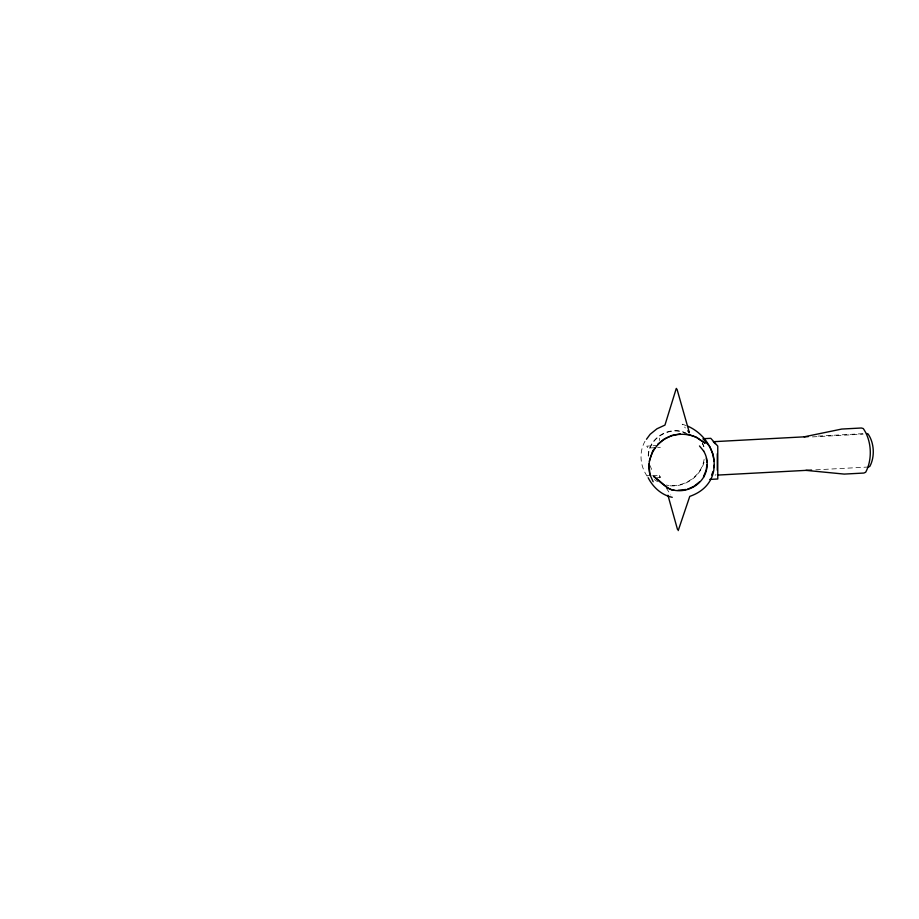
<?xml version="1.0" encoding="UTF-8"?>
<svg xmlns="http://www.w3.org/2000/svg" width="919" height="919" viewBox="0 0 919 919"><rect width="100%" height="100%" fill="white"/><g stroke="black" fill="none" stroke-linecap="round" stroke-linejoin="round"><path stroke-width="0.69" stroke-dasharray="4.59 3.45" d="M659.314 440.546L659.474 438.145M648.228 455.87C648.412 438.11 669.388 425.267 685.344 432.906M648.423 456.169C648.619 437.8 670.686 425.152 686.838 433.63M704.126 459.351C701.611 476.582 682.989 488.506 666.149 485.048M644.989 441.258C638.739 452.378 640.072 466.381 647.481 476.605M704.023 462.257C699.784 477.604 683.437 488.253 667.688 485.462M715.154 475.226L715.993 474.641M657.625 445.439L646.746 446.152L648.056 448.104L656.269 447.576M657.636 447.484L660.37 447.3M818.151 436.088L864.124 433.619M812.373 436.893L863.09 434.17M815.785 469.839L868.432 467.024M647.183 475.766L651.238 475.605M652.593 475.548L659.348 475.261L660.727 477.398L653.926 477.673M686.194 425.577L682.174 424.176L685.356 427.944M654.397 479.557L657.625 481.751M666.355 488.127L670.744 494.962M651.697 469.46L649.239 463.9M702.507 443.349L703.977 446.703M702.265 443.061L703.736 446.404M659.348 475.261L659.543 477.869"/><path stroke-width="1.38" d="M717.291 470.229L717.291 453.802M648.998 463.934L649.882 474.514L653.156 481.751M649.331 461.246L652.731 450.919L655.236 447.564M706.895 464.83L706.183 470.183L703.552 476.49M713.638 467.668L713.971 465.221M676.292 388.381L664.954 425.095L656.97 428.771L650.158 434.285L646.471 439.259M678.199 530.619L689.767 496.375C726.447 483.75 718.658 439.741 687.538 426.048M703.736 477.007C708.262 468.943 708.469 458.719 703.483 450.804M711.605 475.031L713.144 471.344M703.816 476.823C696.786 488.965 680.416 494.353 667.722 488.092C634.007 458.259 670.146 493.514 673.891 489.953M657.74 444.222L664.311 438.914L672.007 435.376L680.29 433.871M699.37 482.004L693.914 486.346L687.561 489.218M868.432 467.024L869.811 466.415C875.014 456.789 874.314 442.878 868.018 433.906L866.583 433.492M804.102 436.835L841.747 429.058L861.356 428.001L863.263 428.541C871.683 440.615 872.613 459.293 865.675 472.24L863.849 473.044L844.228 474.089L805.952 470.367M686.194 489.471L678.004 490.252M808.318 436.617L713.316 441.706L715.131 443.716M717.992 475.066L811.569 470.068M709.767 479.419L717.773 478.994L717.762 446.083L710.766 438.317L702.92 438.742L709.709 446.508L713.133 454.308L714.097 461.361M684.448 434.182L688.595 434.492L695.051 436.743M672.26 497.317C661.531 495.077 653.041 487.288 648.159 477.708M696.349 437.191C703.586 442.188 711.685 447.806 696.591 437.49C688.963 433.906 680.313 433.366 672.226 435.675C656.212 440.603 645.287 458.42 650.078 474.847M687.78 430.804L689.388 432.711L677.004 389.139M699.485 445.968L703.736 451.103M667.929 495.226L677.498 529.459M706.332 458.202L706.895 462.165"/></g></svg>
